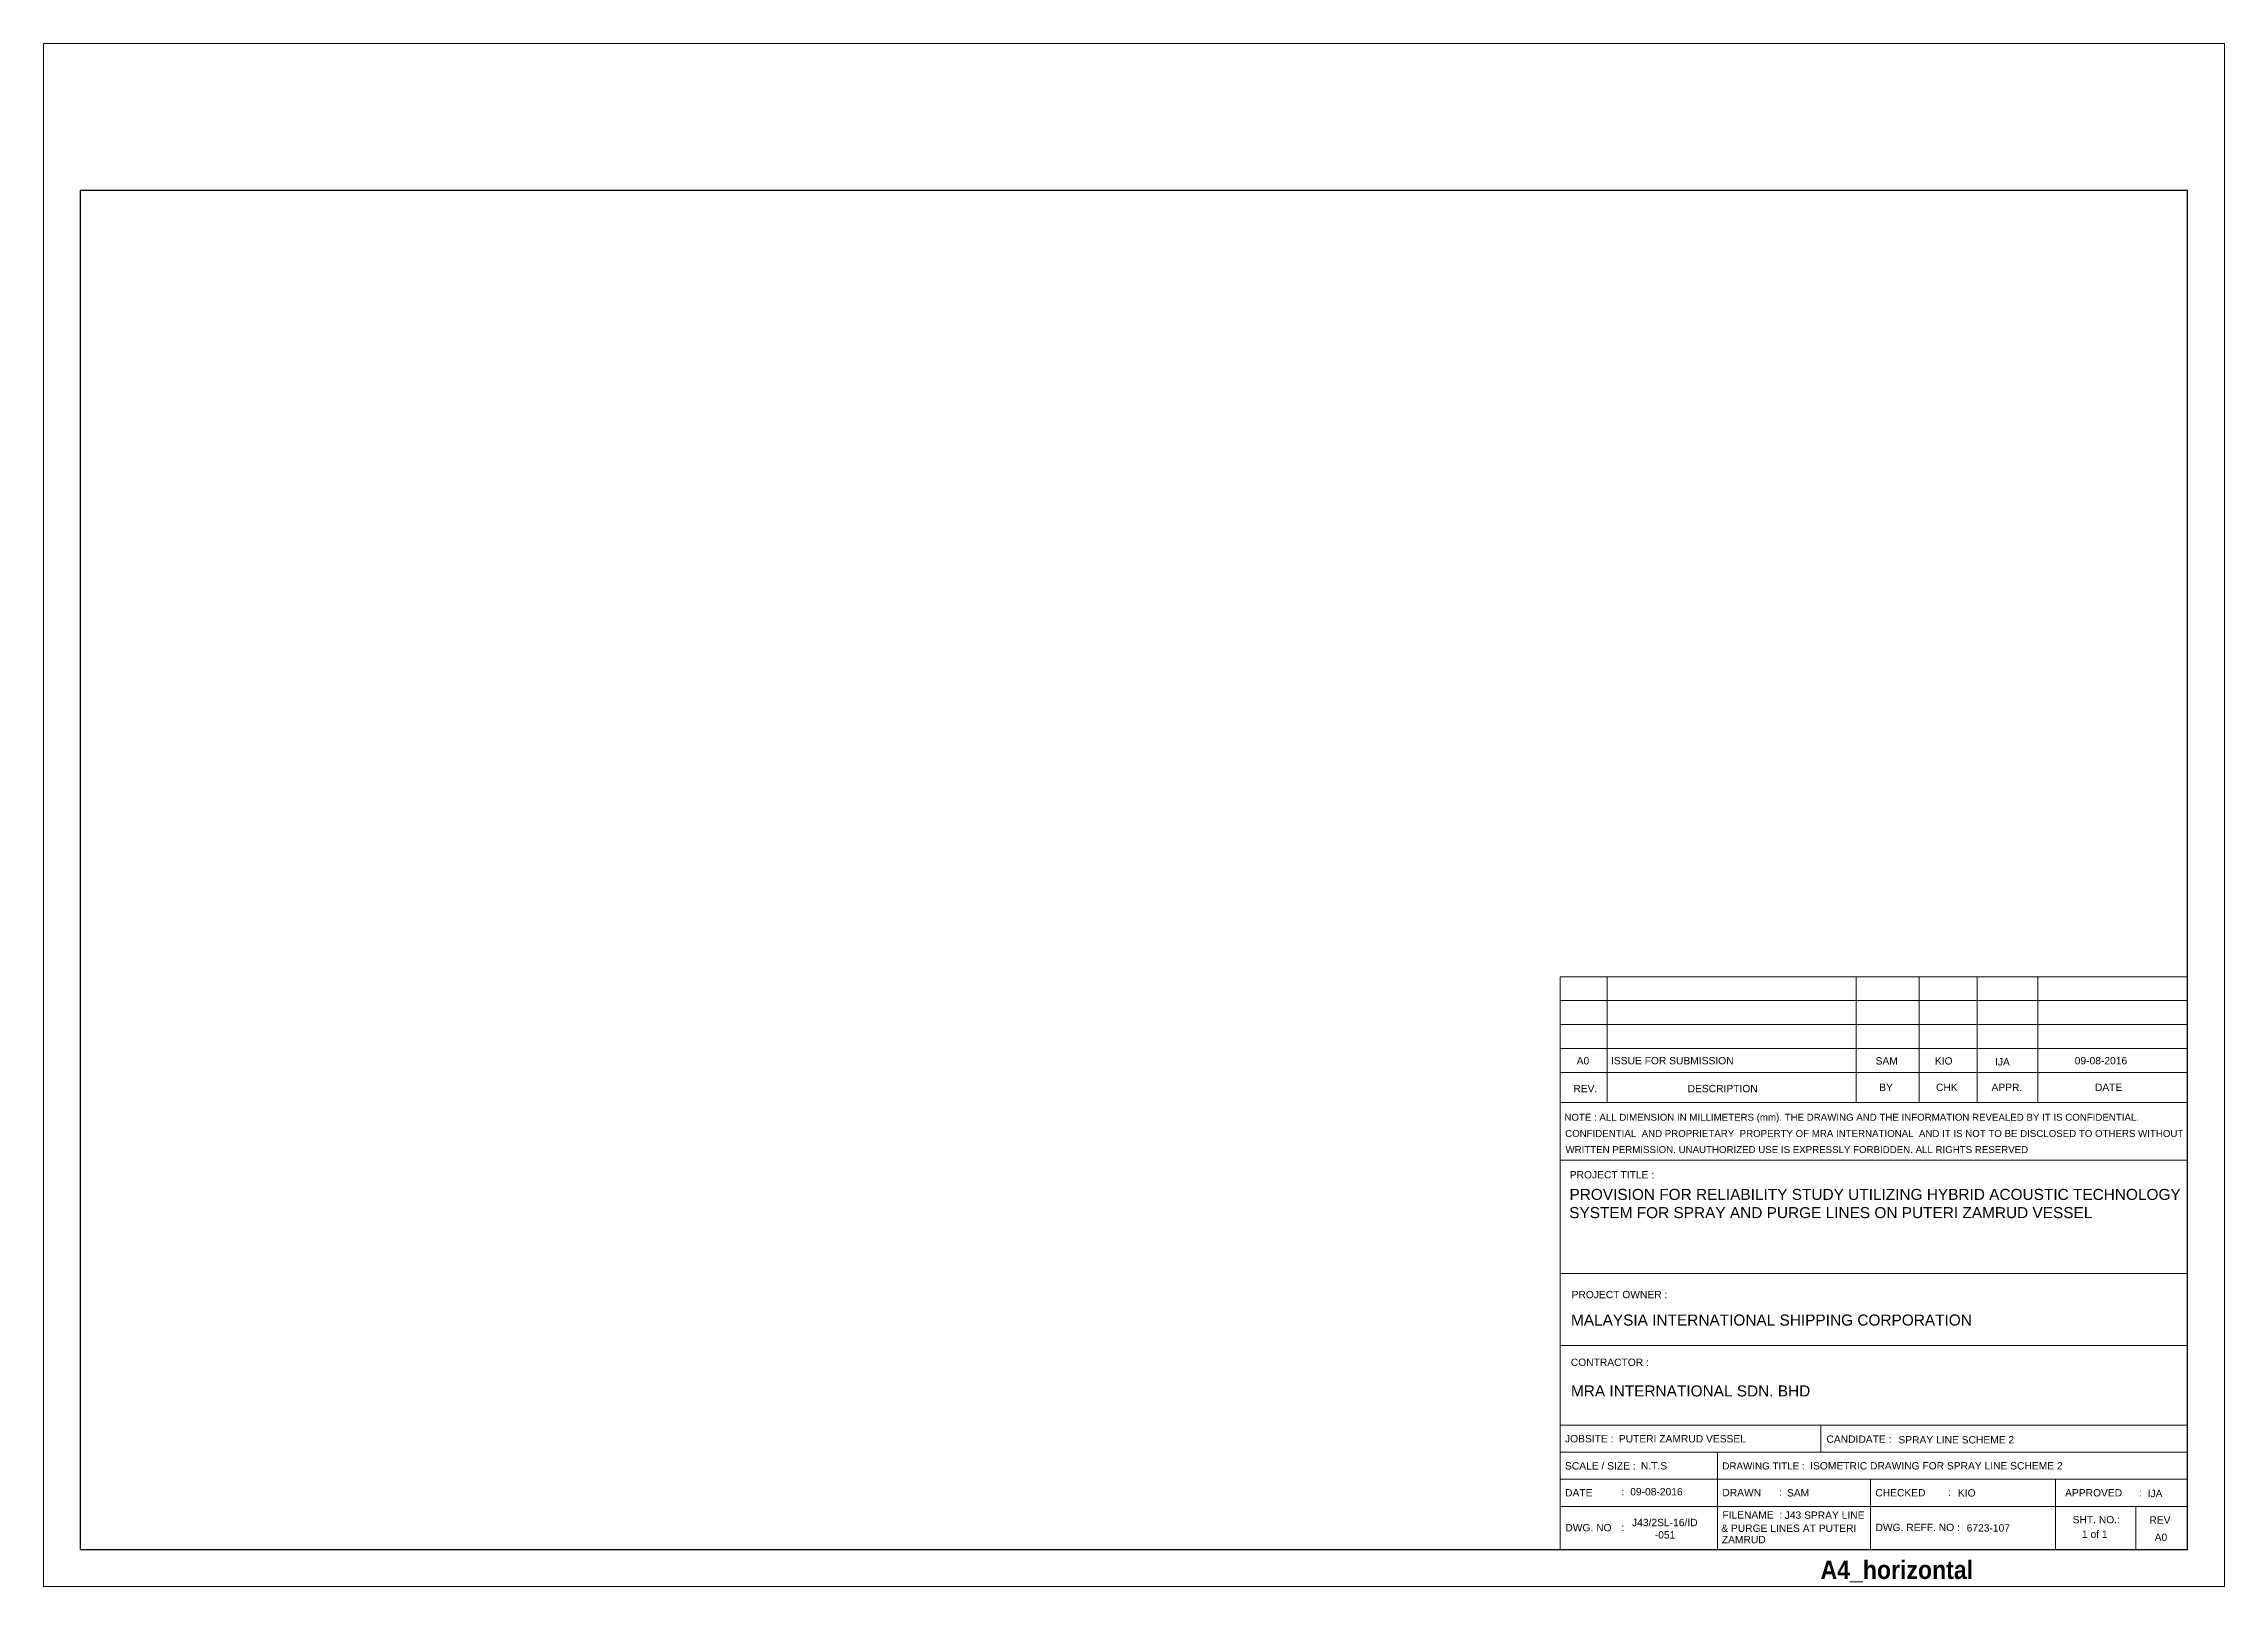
# Paper-space layout 'A4_hori' of a CAD drawing. Header units: millimetres. Extents: x 0 to 297, y 0 to 210.
import ezdxf
from ezdxf.enums import TextEntityAlignment as Align

# ---------------------------------------------------------------- set-up
doc = ezdxf.new("R2010")
doc.units = ezdxf.units.MM
doc.header["$MEASUREMENT"] = 0
doc.layers.get('Defpoints').update_dxf_attribs({"lineweight": 0})
doc.layers.add('TB', color=7, linetype='Continuous', lineweight=30)
doc.layers.add('TB text', color=7, linetype='Continuous', lineweight=0)
doc.styles.add('2.5', font='arialbd.ttf', dxfattribs={"height": 2.5})
doc.styles.add('ARIAL', font='arial.ttf')
doc.styles.get("Standard").update_dxf_attribs({"font": 'arial.ttf'})

psp = doc.layouts.new('A4_hori')

# ---------------------------------------------------------------- linework, layer by layer
at = {"layer": 'Defpoints', "linetype": 'Continuous'}
psp.add_lwpolyline([(0, 0.01), (297, 0.01), (297, 210.01), (0, 210.01), (0, 0.01)], dxfattribs=at)
at = {"layer": 'Defpoints'}
psp.add_lwpolyline([(5, 5.01), (292, 5.01), (292, 190.01), (5, 190.01), (5, 5.01)], close=True, dxfattribs=at)
at = {"layer": 'TB', "lineweight": 15}
for p, q in [((206.54, 83), (292, 83)), ((206.54, 5.01), (206.54, 83)), ((212.96, 83), (212.96, 65.86)), ((246.85, 83), (246.85, 65.86)), ((255.44, 83), (255.44, 65.86)), ((263.35, 83), (263.35, 65.86)), ((271.6, 83), (271.6, 65.86)), ((206.54, 79.74), (292, 79.74)), ((206.54, 76.47), (292, 76.47)), ((206.54, 73.21), (292, 73.21)), ((206.54, 69.94), (292, 69.94)), ((206.54, 65.86), (291.96, 65.86)), ((206.54, 58.01), (292, 58.01)), ((206.54, 42.61), (292, 42.61)), ((206.54, 32.78), (216.89, 32.78)), ((292, 32.78), (216.89, 32.78)), ((206.54, 21.94), (229.57, 21.94)), ((229.57, 21.94), (292, 21.94)), ((242.06, 18.26), (242.06, 21.94)), ((206.54, 18.26), (292, 18.26)), ((227.97, 10.9), (227.97, 18.26)), ((229.57, 18.26), (292, 18.26)), ((206.54, 14.58), (292, 14.58)), ((248.79, 5.01), (248.79, 14.58)), ((273.99, 5.01), (273.99, 14.58)), ((206.54, 10.9), (292, 10.9)), ((227.97, 10.9), (227.97, 5.01)), ((284.96, 10.9), (284.96, 5.01))]:
    psp.add_line(p, q, dxfattribs=at)
at = {"layer": 'TB', "linetype": 'Continuous'}
psp.add_lwpolyline([(5, 5.01), (292, 5.01), (292, 190.01), (5, 190.01), (5, 5.01)], dxfattribs=at)

# ---------------------------------------------------------------- texts
at = {"layer": 'Defpoints', "style": '2.5', "width": 0.9}
psp.add_text('А4_horizontal', height=2.5, dxfattribs=at).set_placement((242, 1.01))
at = {"layer": 'TB text', "lineweight": 15, "style": 'ARIAL'}
for s, height, p in [('A0', 1, (208.79, 71.05)), ('ISSUE FOR SUBMISSION', 1, (213.47, 71.07)), ('SAM', 1, (249.5, 71.04)), ('KIO', 1, (257.57, 71.04)), ('IJA', 1, (265.76, 70.91)), ('09-08-2016', 1, (276.62, 71.07)), ('BY', 1, (250, 67.44)), ('CHK', 1, (257.72, 67.44)), ('APPR.', 1, (265.29, 67.44)), ('DATE', 1, (279.37, 67.44)), ('REV.', 1, (208.34, 67.27)), ('DESCRIPTION', 1, (223.9, 67.27)), ('NOTE : ALL DIMENSION IN MILLIMETERS (mm). THE DRAWING AND THE INFORMATION REVEALED BY IT IS CONFIDENTIAL.  ', 0.945, (207.12, 63.39)), ('WRITTEN PERMISSION. UNAUTHORIZED USE IS EXPRESSLY FORBIDDEN. ALL RIGHTS RESERVED  ', 0.945, (207.27, 58.99)), ('CONFIDENTIAL  AND PROPRIETARY  PROPERTY OF MRA INTERNATIONAL  AND IT IS NOT TO BE DISCLOSED TO OTHERS WITHOUT ', 0.94495, (207.22, 61.18)), ('PROJECT TITLE :', 1, (207.85, 55.54)), ('PROVISION FOR RELIABILITY STUDY UTILIZING HYBRID ACOUSTIC TECHNOLOGY ', 1.5, (207.81, 52.61)), ('SYSTEM FOR SPRAY AND PURGE LINES ON PUTERI ZAMRUD VESSEL', 1.5, (207.77, 50.13)), ('PROJECT OWNER :', 1, (208.1, 39.23)), ('CONTRACTOR :', 1, (207.99, 30.01)), ('JOBSITE :', 1, (207.21, 19.61)), ('PUTERI ZAMRUD VESSEL', 1, (214.53, 19.6)), ('CANDIDATE :', 1, (242.81, 19.55)), ('SCALE / SIZE :', 1, (207.2, 15.91)), ('N.T.S', 1, (217.54, 15.92)), ('DATE', 1, (207.22, 12.25)), (':', 1, (214.88, 12.41)), ('09-08-2016', 1, (216.08, 12.39)), ('DRAWN', 1, (228.63, 12.27)), (':', 1, (236.36, 12.33)), ('SAM', 1, (237.43, 12.24)), ('CHECKED', 1, (249.46, 12.25)), (':', 1, (259.37, 12.32)), ('KIO', 1, (260.71, 12.23)), ('APPROVED', 1, (275.31, 12.25)), (':', 1, (285.36, 12.26)), ('IJA', 1, (286.55, 12.15)), ('FILENAME', 1, (228.63, 9.24)), (':', 1, (236.39, 9.27)), ('SHT. NO.:', 1, (276.33, 8.59)), ('REV', 1, (286.79, 8.54)), ('DWG. NO', 1, (207.25, 7.5)), (':', 1, (214.88, 7.53)), ('DWG. REFF. NO :', 1, (249.49, 7.53)), ('6723-107', 1, (261.9, 7.46)), ('A0', 1, (287.51, 6.19))]:
    psp.add_text(s, height=height, dxfattribs=at).set_placement(p)
at = {"layer": 'TB text'}
for s, p in [('MALAYSIA INTERNATIONAL SHIPPING CORPORATION', (208.01, 35.51)), ('MRA INTERNATIONAL SDN. BHD', (208.01, 25.86))]:
    psp.add_text(s, height=1.5, rotation=360, dxfattribs=at).set_placement(p)
for s, p in [('SPRAY LINE SCHEME 2', (252.61, 19.46)), ('ISOMETRIC DRAWING FOR SPRAY LINE SCHEME 2', (240.59, 15.92)), ('J43/2SL-16/ID', (216.33, 8.2)), ('J43 SPRAY LINE ', (237.12, 9.2)), ('-051', (219.43, 6.52)), ('& PURGE LINES AT PUTERI', (228.48, 7.42)), ('ZAMRUD', (228.56, 5.87))]:
    psp.add_text(s, height=1, dxfattribs=at).set_placement(p)
at = {"layer": 'TB text', "lineweight": 15, "style": 'ARIAL'}
psp.add_text('DRAWING TITLE :', height=0.9557, dxfattribs=at).set_placement((228.63, 15.92), (239.83, 15.92), align=Align.ALIGNED)
at = {"layer": 'TB text', "color": 7, "style": 'ARIAL'}
psp.add_text('1 of 1', height=1, dxfattribs=at).set_placement((277.61, 6.61))

# ---------------------------------------------------------------- viewports
at = {"layer": 'Defpoints'}
vp = psp.add_viewport(center=(148.5, 97.51), size=(287, 185), view_center_point=(84189.97, -17714.49), view_height=594.9617, dxfattribs=at)
vp.dxf.flags = 0x10000  # cut along an outline
vp.dxf.clipping_boundary_handle = psp.add_lwpolyline([(5, 5.01), (292, 5.01), (292, 190.01), (5, 190.01), (5, 5.01)], format="xyb", close=True, dxfattribs={"invisible": 1}).dxf.handle

doc.saveas('drawing.dxf')
